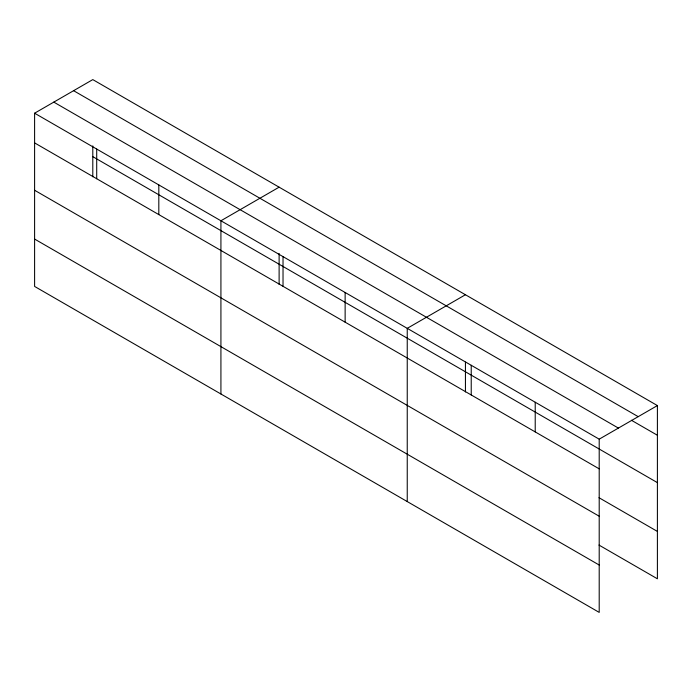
<?xml version="1.0" encoding="UTF-8"?>
<svg xmlns="http://www.w3.org/2000/svg" width="692" height="692" viewBox="0 0 692 692"><rect width="100%" height="100%" fill="white"/><g stroke="black" fill="none" stroke-linecap="round" stroke-linejoin="round"><path stroke-width="1.04" d="M92.797 176.815L92.797 145.891M279.118 253.462L279.118 284.386M465.439 362.106L465.439 391.957M34.6 113.203L599.203 439.169L599.203 612.394L34.6 286.427L34.6 113.203L92.797 79.606L657.4 405.573L657.4 578.797L598.978 545.071M279.118 187.169L220.921 220.774L220.921 393.999M465.439 294.74L407.242 328.345L407.242 501.57M599.203 439.169L657.4 405.573M73.594 90.687L638.197 416.662M631.433 420.269L657.4 435.259M53.803 102.113L618.406 428.088M92.797 156.651L657.4 482.627M34.6 142.889L599.203 468.856M598.978 497.695L657.4 531.43M34.6 190.257L599.203 516.223M34.6 239.06L599.203 565.027M535.219 402.234L535.219 431.912M471.226 365.29L471.226 394.968M345.135 292.482L345.135 322.169M283.028 256.628L283.028 286.315M158.814 184.92L158.814 214.598M96.707 149.057L96.707 178.744"/></g></svg>
